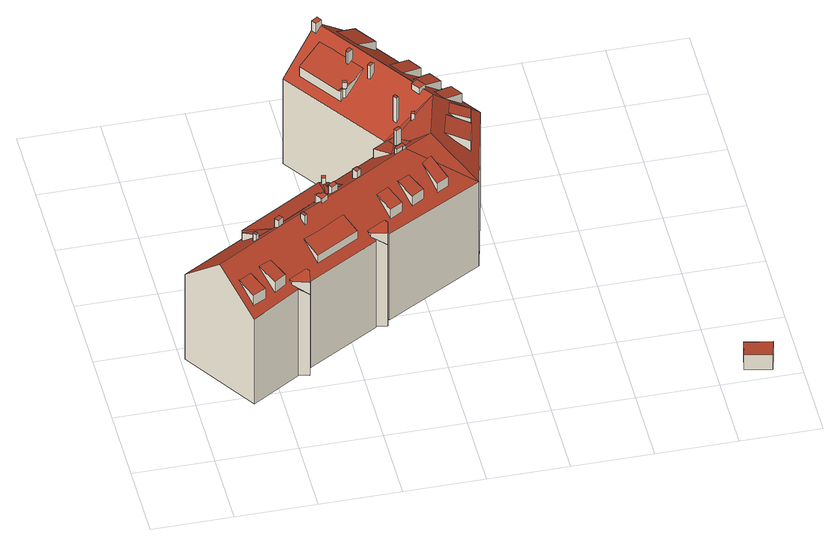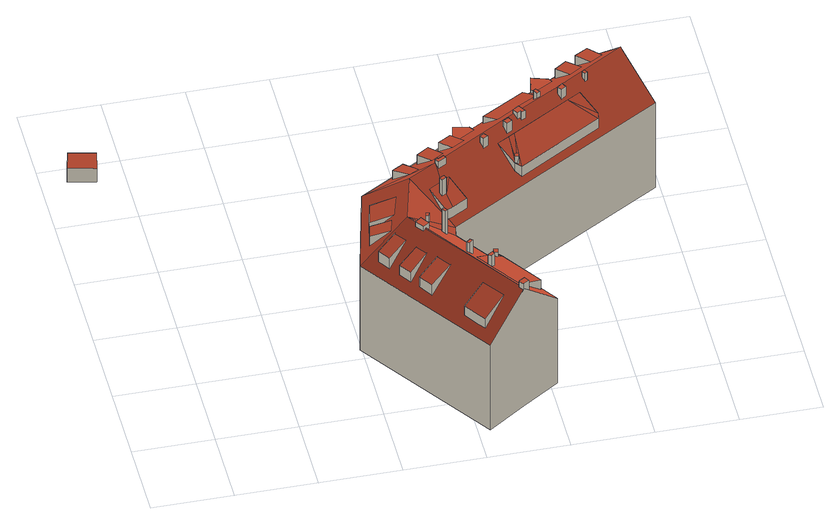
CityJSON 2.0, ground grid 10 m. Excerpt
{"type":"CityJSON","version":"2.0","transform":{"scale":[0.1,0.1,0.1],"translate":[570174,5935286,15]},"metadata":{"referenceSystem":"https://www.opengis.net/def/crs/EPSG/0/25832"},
"CityObjects":{
"building1":{"type":"Building","attributes":{"Grundfläche 2D":"660.525310","Grundhöhe NN":"15.504"},"children":["building1-1","building1-2","building1-3","building1-4","building1-5","building1-6","building1-7","building1-8","building1-9","building1-10","building1-11","building1-12","building1-13","building1-14","building1-15","building1-16","building1-17","building1-18","building1-19","building1-20","building1-21","building1-22","building1-23","building1-24","building1-25","building1-26","building1-27"],"geometry":[{"type":"MultiSurface","lod":"3","boundaries":[[[0,1,2]],[[1,3,2]],[[1,4,5,3]],[[6,4,7,8]],[[9,10,11,12,5,4,6,13]],[[14,15,7]],[[8,7,15,16]],[[11,15,12]],[[17,18,19,20,21,22,23,24,25,26,27,28,29,30,31,32]],[[33,34,32]],[[35,32,34,36,34]],[[37,38,39]],[[21,20,37,39]],[[32,35,40,17]],[[39,38,41,36,34,42,43]],[[44,45,46,47,48,49]],[[50,51,52,53,54,55]],[[56,57,58,59]],[[60,61,62]],[[63,60,62,64]],[[62,65,66,67,62,61,68,69,64]],[[70,71,72,71,50,71,73,74,75,76,77,78,79,80,81,82,83,84,85,86,87,88,89,90,91],[55,54,92,93,94,51,50]],[[88,95,96,97],[45,44,98,99,100,47,46]],[[89,88,97]],[[101,96,95,102,103,104,105,106],[107,108,109,56,59,110]],[[104,111,112,113,96,101,114,105],[29,28,27,24,23,22,115,116,117,118,119,30]],[[120,121,96,113,122]],[[68,61,89,97,123]],[[123,97,96,121,120,122,124,125]],[[90,89,61,60,126,127,124,122,128,74,73,71,14,71,70,91],[129,0,130,131,132,133,134,14]],[[105,114,101,106]],[[130,0,2]],[[14,7,4]],[[14,4,129]],[[129,4,1,0]],[[14,134,15]],[[134,133,132,5,12,15]],[[3,5,132,131]],[[131,130,2,3]],[[31,119,118,33,32]],[[118,117,34,33]],[[34,117,116,43,42]],[[43,116,115,22,21,39]],[[31,30,119]],[[98,44,49]],[[48,47,100,99]],[[99,98,49,48]],[[54,53,93,92]],[[94,52,51]],[[94,93,53,52]],[[59,58,110]],[[57,56,109,108]],[[110,58,57,108,107]],[[60,63,126]],[[69,68,123,125]],[[69,125,124,127,126,63,64]],[[77,76,75,135,136]],[[78,77,136,137]],[[79,78,137,138]],[[80,79,138,139]],[[81,80,139,140]],[[83,82,81,140,141]],[[84,83,141,142]],[[85,84,142,143]],[[86,85,143,144]],[[87,86,144,145]],[[88,87,145,146]],[[95,88,146,147]],[[102,95,147,148]],[[149,112,111,104,103,102,148,150]],[[113,112,149,151]],[[122,113,151,152]],[[128,122,152,153]],[[75,74,128,153,135]],[[144,143,142,141,140,139,138,137,136,135,153,152,151,149,150,148,147,146,145]]],"semantics":{"surfaces":[{"type":"RoofSurface"},{"type":"WallSurface"},{"type":"GroundSurface"}],"values":[0,0,0,0,0,0,0,0,0,0,0,0,0,0,0,0,0,0,0,0,0,0,0,0,0,0,0,0,0,0,0,1,1,1,1,1,1,1,1,1,1,1,1,1,1,1,1,1,1,1,1,1,1,1,1,1,1,1,1,1,1,1,1,1,1,1,1,1,1,1,1,1,1,1,2]}}]},
"building1-1":{"type":"BuildingInstallation","parents":["building1"],"geometry":[{"type":"MultiSurface","lod":"3","boundaries":[[[154,155,156,157]],[[158,159,157,156]],[[154,157,159,160]],[[160,161,155,154]],[[156,155,161,158]]],"semantics":{"surfaces":[{"type":"RoofSurface"},{"type":"WallSurface"}],"values":[0,1,1,1,1]}}]},
"building1-2":{"type":"BuildingInstallation","parents":["building1"],"geometry":[{"type":"MultiSurface","lod":"3","boundaries":[[[162,163,164,165,166,167,168,169,170]],[[171,172,167,166]],[[168,167,172,173]],[[173,174,169,168]],[[174,175,71,162,170,169]],[[163,162,71,176]],[[176,72,177,165,164,163]],[[166,165,177,70,171]]],"semantics":{"surfaces":[{"type":"RoofSurface"},{"type":"WallSurface"}],"values":[0,1,1,1,1,1,1,1]}}]},
"building1-3":{"type":"BuildingInstallation","parents":["building1"],"geometry":[{"type":"MultiSurface","lod":"3","boundaries":[[[178,179,180,181]],[[180,179,19,18]],[[40,35,34,181,180,18,17]],[[36,41,178,181,34]],[[37,20,19,179,178,41,38]]],"semantics":{"surfaces":[{"type":"RoofSurface"},{"type":"WallSurface"}],"values":[0,1,1,1,1]}}]},
"building1-4":{"type":"BuildingInstallation","parents":["building1"],"geometry":[{"type":"MultiSurface","lod":"3","boundaries":[[[182,183,184,185]],[[185,184,186,187]],[[182,185,187,188]],[[183,182,188,189]],[[184,183,189,186]]],"semantics":{"surfaces":[{"type":"RoofSurface"},{"type":"WallSurface"}],"values":[0,1,1,1,1]}}]},
"building1-5":{"type":"BuildingInstallation","parents":["building1"],"geometry":[{"type":"MultiSurface","lod":"3","boundaries":[[[190,191,192,193]],[[191,194,192]],[[193,195,190]],[[191,190,195,194]]],"semantics":{"surfaces":[{"type":"RoofSurface"},{"type":"WallSurface"}],"values":[0,1,1,1]}}]},
"building1-6":{"type":"BuildingInstallation","parents":["building1"],"geometry":[{"type":"MultiSurface","lod":"3","boundaries":[[[196,197,198,199]],[[198,197,200]],[[201,196,199]],[[201,200,197,196]]],"semantics":{"surfaces":[{"type":"RoofSurface"},{"type":"WallSurface"}],"values":[0,1,1,1]}}]},
"building1-7":{"type":"BuildingInstallation","parents":["building1"],"geometry":[{"type":"MultiSurface","lod":"3","boundaries":[[[202,203,204,205]],[[203,206,204]],[[205,207,202]],[[203,202,207,206]]],"semantics":{"surfaces":[{"type":"RoofSurface"},{"type":"WallSurface"}],"values":[0,1,1,1]}}]},
"building1-8":{"type":"BuildingInstallation","parents":["building1"],"geometry":[{"type":"MultiSurface","lod":"3","boundaries":[[[208,209,210,211]],[[10,211,210,15,11]],[[10,9,211]],[[208,211,9,13]],[[8,16,209,208,13,6]],[[210,209,16,15]]],"semantics":{"surfaces":[{"type":"RoofSurface"},{"type":"WallSurface"}],"values":[0,1,1,1,1,1]}}]},
"building1-9":{"type":"BuildingInstallation","parents":["building1"],"geometry":[{"type":"MultiSurface","lod":"3","boundaries":[[[212,213,214,215,216]],[[120,217,214,213,218]],[[217,219,215,214]],[[219,220,216,215]],[[220,121,218,213,212,216]]],"semantics":{"surfaces":[{"type":"RoofSurface"},{"type":"WallSurface"}],"values":[0,1,1,1,1]}}]},
"building1-10":{"type":"BuildingInstallation","parents":["building1"],"geometry":[{"type":"MultiSurface","lod":"3","boundaries":[[[221,222,223,224]],[[222,225,223]],[[221,224,226]],[[226,225,222,221]]],"semantics":{"surfaces":[{"type":"RoofSurface"},{"type":"WallSurface"}],"values":[0,1,1,1]}}]},
"building1-11":{"type":"BuildingInstallation","parents":["building1"],"geometry":[{"type":"MultiSurface","lod":"3","boundaries":[[[227,228,229,230]],[[229,228,231]],[[227,230,232]],[[232,231,228,227]]],"semantics":{"surfaces":[{"type":"RoofSurface"},{"type":"WallSurface"}],"values":[0,1,1,1]}}]},
"building1-12":{"type":"BuildingInstallation","parents":["building1"],"geometry":[{"type":"MultiSurface","lod":"3","boundaries":[[[233,234,235,236]],[[236,235,237,238]],[[233,236,238,239]],[[234,233,239,240]],[[235,234,240,237]]],"semantics":{"surfaces":[{"type":"RoofSurface"},{"type":"WallSurface"}],"values":[0,1,1,1,1]}}]},
"building1-13":{"type":"BuildingInstallation","parents":["building1"],"geometry":[{"type":"MultiSurface","lod":"3","boundaries":[[[241,242,243,244,245]],[[242,241,246]],[[246,78,79,243,242]],[[80,247,244,243,79]],[[245,244,247]]],"semantics":{"surfaces":[{"type":"RoofSurface"},{"type":"WallSurface"}],"values":[0,1,1,1,1]}}]},
"building1-14":{"type":"BuildingInstallation","parents":["building1"],"geometry":[{"type":"MultiSurface","lod":"3","boundaries":[[[248,249,250,251,252,253]],[[254,255,250,249]],[[250,255,256,251]],[[256,90,252,251]],[[90,89,253,252]],[[248,253,89,257]],[[249,248,257,254]]],"semantics":{"surfaces":[{"type":"RoofSurface"},{"type":"WallSurface"}],"values":[0,1,1,1,1,1,1]}}]},
"building1-15":{"type":"BuildingInstallation","parents":["building1"],"geometry":[{"type":"MultiSurface","lod":"3","boundaries":[[[258,259,260,261]],[[261,260,262,263]],[[258,261,263,264]],[[259,258,264,265]],[[260,259,265,262]]],"semantics":{"surfaces":[{"type":"RoofSurface"},{"type":"WallSurface"}],"values":[0,1,1,1,1]}}]},
"building1-16":{"type":"BuildingInstallation","parents":["building1"],"geometry":[{"type":"MultiSurface","lod":"3","boundaries":[[[266,267,268,269]],[[270,268,267]],[[266,269,271]],[[267,266,271,270]]],"semantics":{"surfaces":[{"type":"RoofSurface"},{"type":"WallSurface"}],"values":[0,1,1,1]}}]},
"building1-17":{"type":"BuildingInstallation","parents":["building1"],"geometry":[{"type":"MultiSurface","lod":"3","boundaries":[[[272,273,274,275]],[[275,274,276,277]],[[272,275,277,278]],[[273,272,278,279]],[[274,273,279,276]]],"semantics":{"surfaces":[{"type":"RoofSurface"},{"type":"WallSurface"}],"values":[0,1,1,1,1]}}]},
"building1-18":{"type":"BuildingInstallation","parents":["building1"],"geometry":[{"type":"MultiSurface","lod":"3","boundaries":[[[280,281,282,283]],[[67,281,280,62]],[[282,281,67,66]],[[283,282,66,65]],[[283,65,62,280]]],"semantics":{"surfaces":[{"type":"RoofSurface"},{"type":"WallSurface"}],"values":[0,1,1,1,1]}}]},
"building1-19":{"type":"BuildingInstallation","parents":["building1"],"geometry":[{"type":"MultiSurface","lod":"3","boundaries":[[[284,285,286,287,288,289]],[[285,284,111,290]],[[290,105,291,287,286,285]],[[288,287,291,103]],[[103,104,111,284,289,288]]],"semantics":{"surfaces":[{"type":"RoofSurface"},{"type":"WallSurface"}],"values":[0,1,1,1,1]}}]},
"building1-20":{"type":"BuildingInstallation","parents":["building1"],"geometry":[{"type":"MultiSurface","lod":"3","boundaries":[[[292,293,294,295]],[[296,297,295,294]],[[292,295,297,298]],[[298,299,293,292]],[[294,293,299,296]]],"semantics":{"surfaces":[{"type":"RoofSurface"},{"type":"WallSurface"}],"values":[0,1,1,1,1]}}]},
"building1-21":{"type":"BuildingInstallation","parents":["building1"],"geometry":[{"type":"MultiSurface","lod":"3","boundaries":[[[300,301,302,303,304]],[[301,300,305]],[[305,84,85,302,301]],[[85,86,306,303,302]],[[304,303,306]]],"semantics":{"surfaces":[{"type":"RoofSurface"},{"type":"WallSurface"}],"values":[0,1,1,1,1]}}]},
"building1-22":{"type":"BuildingInstallation","parents":["building1"],"geometry":[{"type":"MultiSurface","lod":"3","boundaries":[[[307,308,309,310]],[[308,311,309]],[[310,312,307]],[[308,307,312,311]]],"semantics":{"surfaces":[{"type":"RoofSurface"},{"type":"WallSurface"}],"values":[0,1,1,1]}}]},
"building1-23":{"type":"BuildingInstallation","parents":["building1"],"geometry":[{"type":"MultiSurface","lod":"3","boundaries":[[[313,314,315,316,317]],[[318,315,314,313,319,106]],[[316,315,318,320]],[[101,321,317,316,320]],[[313,317,321,319]]],"semantics":{"surfaces":[{"type":"RoofSurface"},{"type":"WallSurface"}],"values":[0,1,1,1,1]}}]},
"building1-24":{"type":"BuildingInstallation","parents":["building1"],"geometry":[{"type":"MultiSurface","lod":"3","boundaries":[[[322,323,324,325]],[[326,327,323,322]],[[323,327,324]],[[322,325,326]]],"semantics":{"surfaces":[{"type":"RoofSurface"},{"type":"WallSurface"}],"values":[0,1,1,1]}}]},
"building1-25":{"type":"BuildingInstallation","parents":["building1"],"geometry":[{"type":"MultiSurface","lod":"3","boundaries":[[[328,329,330,331]],[[332,333,331,330]],[[26,328,331,333,27]],[[329,328,26,25]],[[332,330,329,25,24]]],"semantics":{"surfaces":[{"type":"RoofSurface"},{"type":"WallSurface"}],"values":[0,1,1,1,1]}}]},
"building1-26":{"type":"BuildingInstallation","parents":["building1"],"geometry":[{"type":"MultiSurface","lod":"3","boundaries":[[[334,335,336,337]],[[335,338,336]],[[337,339,334]],[[335,334,339,338]]],"semantics":{"surfaces":[{"type":"RoofSurface"},{"type":"WallSurface"}],"values":[0,1,1,1]}}]},
"building1-27":{"type":"BuildingInstallation","parents":["building1"],"geometry":[{"type":"MultiSurface","lod":"3","boundaries":[[[340,341,342,343]],[[344,345,343,342]],[[340,343,345,346]],[[346,347,341,340]],[[342,341,347,344]]],"semantics":{"surfaces":[{"type":"RoofSurface"},{"type":"WallSurface"}],"values":[0,1,1,1,1]}}]},
"building2":{"type":"Building","attributes":{"Grundfläche 2D":"8.203773","Grundhöhe NN":"16.198"},"geometry":[{"type":"Solid","lod":"3","boundaries":[[[[348,349,350,351]],[[352,353,351,350]],[[353,354,348,351]],[[354,355,349,348]],[[355,352,350,349]],[[355,354,353,352]]]],"semantics":{"surfaces":[{"type":"RoofSurface"},{"type":"WallSurface"},{"type":"GroundSurface"}],"values":[[0,1,1,1,1,2]]}}]}
},
"vertices":[
[96,187,174],[112,196,174],[80,211,160],[81,218,158],[186,240,174],[186,280,158],[190,272,162],[193,244,174],[191,272,162],[189,277,160],[191,276,160],[192,276,161],[191,277,160],[188,272,161],[208,253,174],[193,276,161],[192,271,163],[248,432,162],[249,434,163],[254,433,165],[254,432,165],[263,434,168],[276,443,176],[266,458,176],[265,459,176],[261,456,174],[259,460,174],[263,463,176],[251,480,176],[250,482,176],[237,500,176],[209,481,160],[243,430,160],[246,427,160],[248,429,162],[248,430,162],[249,429,162],[253,430,164],[253,429,164],[256,430,165],[248,431,162],[253,428,163],[252,427,162],[252,427,163],[353,347,173],[352,345,173],[351,340,173],[344,317,173],[374,310,160],[381,340,160],[164,185,169],[145,175,169],[157,155,159],[211,186,159],[199,206,169],[195,204,169],[279,487,175],[305,505,159],[286,532,159],[260,514,175],[276,295,172],[287,301,172],[284,316,166],[261,322,159],[280,333,159],[290,319,166],[292,315,168],[286,312,168],[303,311,172],[288,337,159],[182,220,187],[174,215,187],[176,214,185],[126,188,187],[36,134,187],[66,87,136],[123,122,138],[126,124,138],[126,126,139],[140,122,130],[143,137,140],[144,135,138],[230,185,138],[233,187,138],[233,189,140],[247,186,131],[250,198,139],[251,196,138],[373,265,135],[290,284,187],[287,282,187],[194,227,187],[203,200,162],[211,186,148],[157,155,147],[402,383,135],[342,369,187],[325,304,187],[381,340,145],[374,310,144],[358,313,159],[333,382,187],[285,553,136],[239,522,186],[238,521,187],[242,515,187],[326,393,187],[293,523,145],[305,505,145],[298,500,153],[286,532,145],[231,517,180],[191,490,136],[282,357,136],[326,392,187],[263,434,161],[252,427,150],[248,429,148],[246,427,145],[209,481,145],[313,357,164],[317,359,167],[279,343,136],[291,332,150],[286,336,144],[288,337,146],[261,322,144],[280,333,144],[5,182,136],[119,200,174],[80,211,148],[81,218,143],[186,280,142],[191,277,147],[193,276,149],[66,87,5],[126,124,5],[126,126,5],[140,122,5],[143,137,5],[144,135,5],[233,187,5],[233,189,5],[247,186,5],[250,198,5],[251,196,5],[373,265,5],[402,383,5],[285,553,5],[191,490,5],[238,521,5],[282,357,5],[279,343,5],[5,182,5],
[198,235,192],[195,241,192],[188,237,192],[191,231,192],[188,237,177],[191,231,183],[198,235,183],[195,241,177],
[174,215,192],[175,214,192],[176,214,192],[183,219,192],[179,225,192],[175,223,192],[174,225,192],[169,223,192],[171,220,192],[179,225,182],[175,223,182],[174,225,180],[169,223,180],[171,220,182],[175,214,185],[183,219,185],
[253,428,171],[254,433,171],[249,434,171],[248,429,171],
[281,428,192],[286,432,192],[283,435,192],[278,431,192],[283,435,177],[278,431,171],[281,428,172],[286,432,177],
[68,100,162],[84,109,162],[71,132,169],[55,123,169],[84,109,146],[68,100,146],
[286,228,162],[301,238,162],[288,259,169],[273,250,169],[301,238,147],[286,228,147],
[382,392,161],[372,407,161],[349,391,171],[358,376,171],[372,407,145],[382,392,145],
[188,272,171],[192,271,171],[193,276,171],[189,277,171],
[317,359,175],[314,359,175],[313,355,175],[317,354,175],[318,359,175],[313,355,164],[314,359,164],[317,354,168],[318,359,168],
[345,446,161],[334,463,161],[308,446,173],[320,429,173],[334,463,145],[345,446,146],
[97,117,162],[112,127,162],[99,148,169],[83,139,170],[112,127,147],[97,117,146],
[90,171,192],[87,175,192],[84,173,192],[87,169,192],[84,173,179],[87,169,184],[90,171,184],[87,175,179],
[117,133,149],[120,128,149],[140,122,149],[144,142,149],[141,147,149],[120,128,144],[144,142,143],
[287,289,192],[277,283,192],[279,279,192],[286,283,192],[287,282,192],[290,284,192],[277,283,182],[279,279,186],[286,283,186],[287,289,182],
[117,187,192],[124,192,192],[120,197,192],[114,193,192],[120,197,177],[114,193,178],[117,187,183],[124,192,183],
[256,212,161],[272,221,161],[260,242,169],[244,233,169],[272,221,147],[256,212,147],
[149,189,192],[152,191,192],[149,197,192],[145,195,192],[149,197,185],[145,195,185],[149,189,178],[152,191,178],
[284,316,191],[286,312,191],[292,315,191],[290,319,191],
[231,517,195],[235,511,195],[242,515,195],[243,516,195],[239,522,195],[238,521,195],[235,511,180],[243,516,186],
[230,255,192],[227,260,192],[221,257,192],[225,252,192],[221,257,177],[225,252,182],[230,255,182],[227,260,176],
[224,196,149],[228,190,149],[247,186,149],[251,204,149],[248,210,149],[228,190,143],[251,204,143],
[363,420,160],[353,435,160],[330,418,171],[339,404,171],[353,435,145],[363,420,145],
[329,394,191],[326,393,191],[321,389,191],[328,378,191],[336,384,191],[321,389,182],[329,394,184],[328,378,182],[336,384,184],
[320,247,159],[334,255,159],[320,281,172],[307,273,171],[320,247,145],[334,255,145],
[259,460,193],[261,456,193],[267,460,193],[264,464,193],[267,460,178],[264,464,178],
[382,347,161],[386,364,161],[362,370,170],[357,352,170],[386,364,146],[382,347,145],
[298,367,191],[301,369,191],[298,374,191],[295,372,191],[298,374,157],[295,372,153],[298,367,153],[301,369,157],
[664,6,35],[670,30,33],[636,37,33],[631,13,35],[636,37,12],[631,13,12],[664,6,12],[670,30,12]
]}
